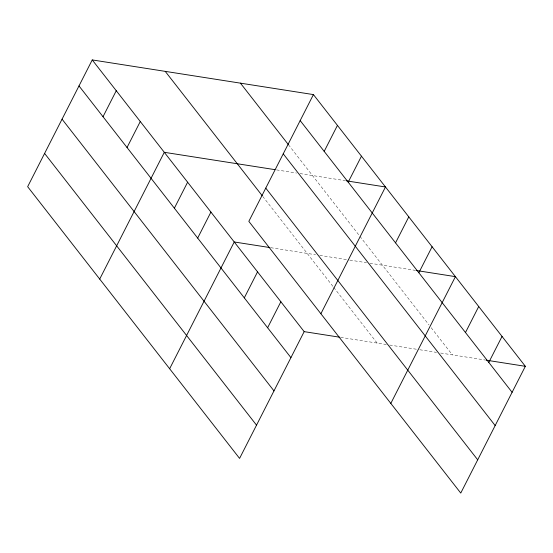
<?xml version="1.0" encoding="UTF-8"?>
<svg xmlns="http://www.w3.org/2000/svg" width="553" height="553" viewBox="0 0 553 553"><rect width="100%" height="100%" fill="white"/><g stroke="black" fill="none" stroke-linecap="round" stroke-linejoin="round"><path stroke-width="0.41" stroke-dasharray="2.77 2.07" d="M276.555 169.902L296.608 173.048M299.954 173.566L345.59 180.72M270.728 247.696L315.576 254.726M319.758 255.375L349.005 259.965M349.835 260.097L366.549 262.71M369.888 263.235L415.524 270.389M340.669 337.365L386.353 344.519M389.692 345.044L416.43 349.233M419.775 349.759L436.483 352.379M440.665 353.035L485.458 360.058M288.466 144.741L429.052 324.977M431.167 327.694L452.361 354.867M262.716 196.356L333.183 286.703M333.715 287.38L377.16 343.081"/><path stroke-width="0.83" d="M92.24 59.924L27.65 186.693L239.58 458.409L304.171 331.641L92.24 59.924L313.42 94.591L525.35 366.307L460.76 493.076L248.829 221.359L313.42 94.591M103.017 116.718L116.261 90.72M127.031 147.506L140.282 121.515M99.706 279.078L164.296 152.31L274.889 169.64M174.368 208.191L187.612 182.2M197.677 238.08L210.921 212.082M169.64 368.74L234.237 241.972L269.878 247.564M244.302 297.86L257.546 271.862M324.196 151.377L337.441 125.386M267.617 327.749L280.862 301.751M348.21 182.172L361.455 156.181M320.885 313.745L385.476 186.976L346.434 180.852M395.54 242.857L408.791 216.866M418.856 272.747L432.1 246.749M390.819 403.407L455.416 276.638L416.374 270.521M465.481 332.526L478.725 306.528M488.79 362.415L502.041 336.418M304.171 331.641L339.819 337.226M486.308 360.19L525.35 366.307M300.175 120.589L512.106 392.305M240.431 83.15L288.466 144.741M283.233 153.838L495.163 425.561M265.772 188.103L477.702 459.82M165.229 71.365L262.191 195.672M78.996 85.922L290.926 357.639M62.054 119.172L273.984 390.895M44.593 153.437L256.523 425.153"/></g></svg>
